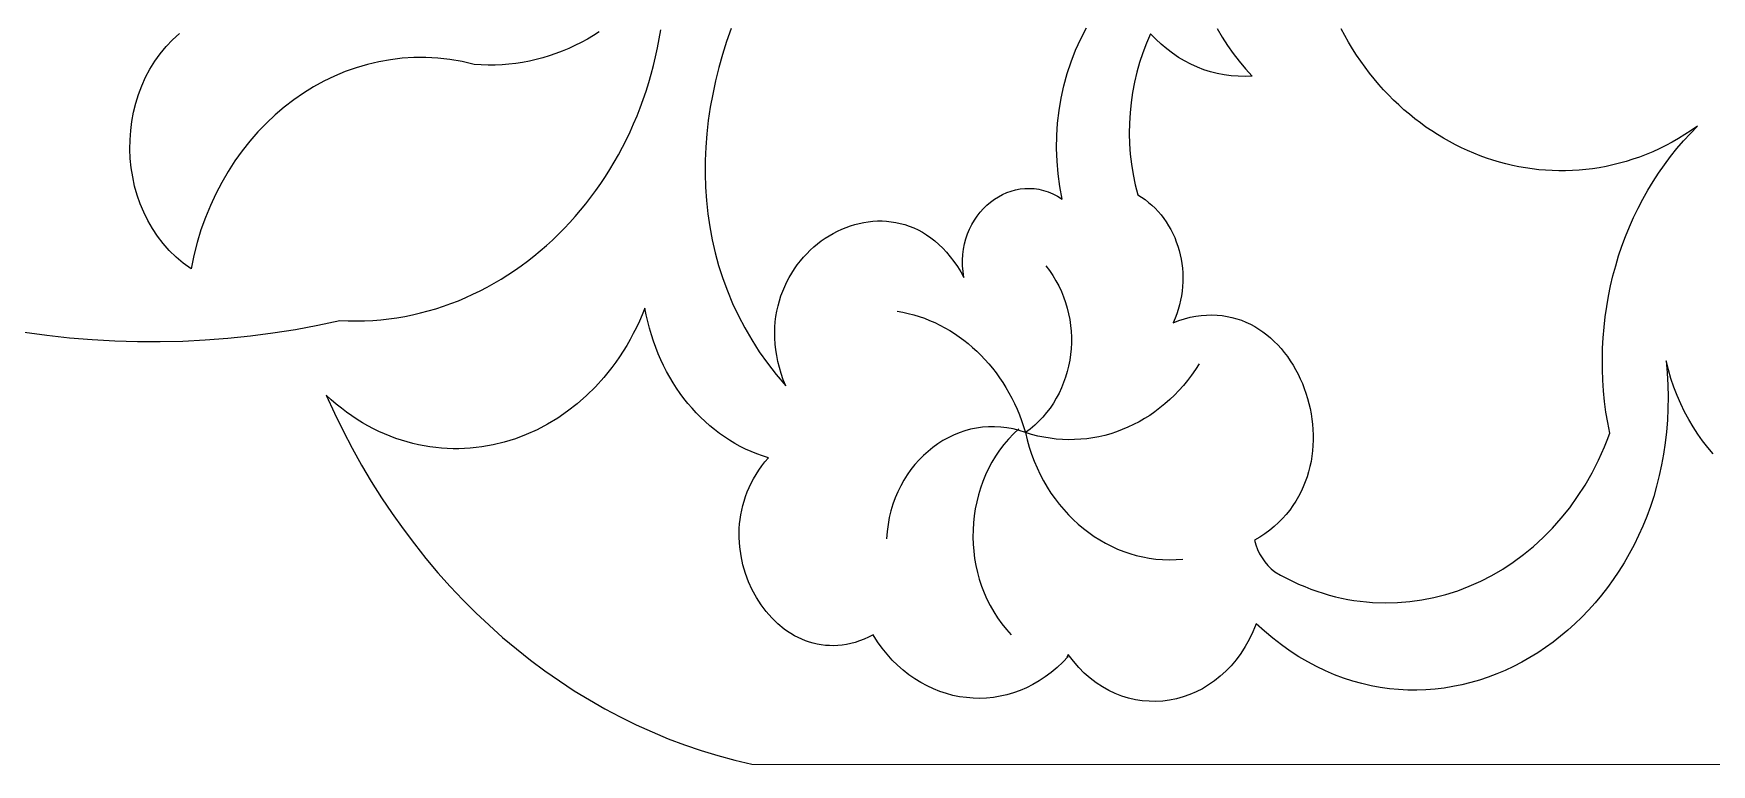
# Model space of a CAD drawing. Extents: x -555 to 555, y -555 to 555.
# Drawn here: x -149.6 to -80.5, y 365 to 395.1 of the extents above; entities that cross this region are included whole.
import ezdxf

# ---------------------------------------------------------------- set-up
doc = ezdxf.new("R2010")
doc.units = 0
doc.layers.add('LAYER_1', color=18, linetype='CONTINUOUS')
doc.layers.add('LAYER_2', color=140, linetype='CONTINUOUS')

msp = doc.modelspace()

# ---------------------------------------------------------------- linework, layer by layer
at = {"layer": 'LAYER_1'}
for points in [[(-149.988, 382.805), (-149.06, 382.679), (-148.129, 382.578), (-147.198, 382.501), (-146.265, 382.45), (-145.333, 382.422), (-144.4, 382.42), (-143.467, 382.442), (-142.536, 382.488), (-141.605, 382.559), (-140.677, 382.655), (-139.75, 382.775), (-138.826, 382.919), (-137.905, 383.089), (-136.988, 383.282), (-136.647, 383.269), (-136.308, 383.267), (-135.971, 383.274), (-135.636, 383.292), (-135.303, 383.319), (-134.972, 383.356), (-134.643, 383.402), (-134.317, 383.458), (-133.993, 383.523), (-133.672, 383.598), (-133.354, 383.681), (-133.039, 383.774), (-132.726, 383.875), (-132.417, 383.985), (-132.111, 384.104), (-131.809, 384.231), (-131.51, 384.366), (-131.214, 384.51), (-130.922, 384.662), (-130.635, 384.821), (-130.351, 384.989), (-130.071, 385.164), (-129.795, 385.347), (-129.524, 385.538), (-129.257, 385.736), (-128.995, 385.941), (-128.737, 386.154), (-128.484, 386.373), (-128.237, 386.599), (-127.994, 386.832), (-127.756, 387.072), (-127.524, 387.319), (-127.297, 387.571), (-127.075, 387.831), (-126.859, 388.096), (-126.649, 388.367), (-126.445, 388.645), (-126.247, 388.928), (-126.054, 389.217), (-125.868, 389.511), (-125.689, 389.811), (-125.516, 390.116), (-125.349, 390.427), (-125.189, 390.742), (-125.036, 391.063), (-124.89, 391.388), (-124.751, 391.719), (-124.619, 392.053), (-124.494, 392.393), (-124.377, 392.737), (-124.268, 393.085), (-124.166, 393.437), (-124.071, 393.793), (-123.985, 394.153), (-123.907, 394.517), (-123.836, 394.885), (-123.774, 395.256)], [(-126.304, 395.177), (-126.549, 395.022), (-126.797, 394.876), (-127.05, 394.739), (-127.306, 394.611), (-127.565, 394.492), (-127.828, 394.382), (-128.094, 394.281), (-128.363, 394.19), (-128.634, 394.109), (-128.908, 394.037), (-129.185, 393.974), (-129.463, 393.922), (-129.743, 393.879), (-130.026, 393.846), (-130.309, 393.823), (-130.594, 393.811), (-130.88, 393.809), (-131.168, 393.817), (-131.455, 393.836), (-131.957, 393.953), (-132.458, 394.039), (-132.956, 394.095), (-133.451, 394.122), (-133.943, 394.12), (-134.43, 394.09), (-134.911, 394.032), (-135.387, 393.948), (-135.856, 393.837), (-136.318, 393.7), (-136.772, 393.539), (-137.216, 393.352), (-137.652, 393.142), (-138.076, 392.909), (-138.49, 392.653), (-138.892, 392.374), (-139.282, 392.075), (-139.658, 391.754), (-140.02, 391.413), (-140.368, 391.053), (-140.7, 390.673), (-141.016, 390.275), (-141.315, 389.859), (-141.596, 389.426), (-141.86, 388.977), (-142.103, 388.511), (-142.328, 388.03), (-142.531, 387.534), (-142.714, 387.024), (-142.874, 386.5), (-143.011, 385.964), (-143.125, 385.415), (-143.445, 385.646), (-143.742, 385.897), (-144.018, 386.166), (-144.272, 386.453), (-144.505, 386.756), (-144.716, 387.073), (-144.905, 387.403), (-145.073, 387.745), (-145.219, 388.096), (-145.343, 388.457), (-145.446, 388.825), (-145.527, 389.199), (-145.587, 389.578), (-145.625, 389.96), (-145.641, 390.344), (-145.636, 390.728), (-145.609, 391.11), (-145.561, 391.491), (-145.49, 391.868), (-145.399, 392.239), (-145.286, 392.604), (-145.151, 392.96), (-144.994, 393.307), (-144.816, 393.644), (-144.617, 393.968), (-144.396, 394.278), (-144.153, 394.573), (-143.889, 394.852), (-143.603, 395.112)], [(-120.872, 395.32), (-121.058, 394.786), (-121.228, 394.248), (-121.38, 393.707), (-121.516, 393.163), (-121.633, 392.617), (-121.733, 392.069), (-121.814, 391.52), (-121.876, 390.971), (-121.919, 390.421), (-121.943, 389.872), (-121.947, 389.323), (-121.931, 388.776), (-121.894, 388.231), (-121.836, 387.687), (-121.757, 387.147), (-121.656, 386.61), (-121.533, 386.076), (-121.388, 385.547), (-121.22, 385.023), (-121.029, 384.504), (-120.814, 383.99), (-120.576, 383.483), (-120.313, 382.982), (-120.026, 382.489), (-119.714, 382.003), (-119.377, 381.526), (-119.014, 381.057), (-118.625, 380.597), (-118.725, 380.85), (-118.812, 381.101), (-118.886, 381.349), (-118.947, 381.595), (-118.996, 381.839), (-119.034, 382.08), (-119.059, 382.318), (-119.074, 382.553), (-119.077, 382.784), (-119.07, 383.012), (-119.053, 383.237), (-119.025, 383.458), (-118.988, 383.674), (-118.941, 383.887), (-118.885, 384.095), (-118.82, 384.298), (-118.747, 384.497), (-118.666, 384.691), (-118.576, 384.879), (-118.479, 385.063), (-118.375, 385.24), (-118.264, 385.412), (-118.146, 385.579), (-118.021, 385.739), (-117.891, 385.893), (-117.754, 386.04), (-117.612, 386.181), (-117.465, 386.316), (-117.313, 386.443), (-117.157, 386.563), (-116.996, 386.675), (-116.831, 386.781), (-116.663, 386.878), (-116.491, 386.967), (-116.317, 387.049), (-116.139, 387.122), (-115.959, 387.187), (-115.777, 387.243), (-115.593, 387.29), (-115.407, 387.328), (-115.221, 387.357), (-115.033, 387.377), (-114.845, 387.387), (-114.656, 387.387), (-114.467, 387.378), (-114.279, 387.358), (-114.091, 387.328), (-113.904, 387.287), (-113.719, 387.236), (-113.535, 387.174), (-113.352, 387.101), (-113.172, 387.016), (-112.994, 386.921), (-112.819, 386.813), (-112.647, 386.694), (-112.478, 386.563), (-112.313, 386.42), (-112.152, 386.264), (-111.995, 386.096), (-111.843, 385.915), (-111.696, 385.721), (-111.553, 385.514), (-111.416, 385.294), (-111.285, 385.061), (-111.32, 385.303), (-111.337, 385.542), (-111.339, 385.776), (-111.325, 386.005), (-111.297, 386.228), (-111.254, 386.445), (-111.198, 386.656), (-111.129, 386.859), (-111.047, 387.054), (-110.954, 387.242), (-110.85, 387.42), (-110.736, 387.59), (-110.611, 387.75), (-110.478, 387.899), (-110.336, 388.038), (-110.186, 388.166), (-110.029, 388.282), (-109.865, 388.386), (-109.696, 388.478), (-109.521, 388.556), (-109.341, 388.62), (-109.157, 388.671), (-108.97, 388.706), (-108.78, 388.727), (-108.587, 388.732), (-108.393, 388.72), (-108.198, 388.692), (-108.003, 388.647), (-107.808, 388.584), (-107.614, 388.503), (-107.422, 388.403), (-107.232, 388.284), (-107.33, 388.805), (-107.401, 389.329), (-107.446, 389.854), (-107.464, 390.378), (-107.455, 390.902), (-107.421, 391.423), (-107.361, 391.94), (-107.275, 392.452), (-107.164, 392.958), (-107.028, 393.456), (-106.867, 393.946), (-106.681, 394.425), (-106.471, 394.893), (-106.237, 395.349)], [(-100.848, 395.314), (-100.64, 394.962), (-100.419, 394.619), (-100.186, 394.286), (-99.94, 393.964), (-99.682, 393.653), (-99.412, 393.354), (-99.702, 393.341), (-99.991, 393.346), (-100.277, 393.367), (-100.562, 393.406), (-100.844, 393.461), (-101.122, 393.533), (-101.396, 393.62), (-101.665, 393.724), (-101.93, 393.843), (-102.189, 393.978), (-102.441, 394.128), (-102.687, 394.294), (-102.925, 394.473), (-103.156, 394.668), (-103.378, 394.877), (-103.591, 395.1), (-103.759, 394.712), (-103.91, 394.318), (-104.043, 393.917), (-104.158, 393.511), (-104.255, 393.099), (-104.334, 392.683), (-104.395, 392.264), (-104.438, 391.843), (-104.463, 391.419), (-104.47, 390.995), (-104.458, 390.57), (-104.428, 390.145), (-104.38, 389.722), (-104.313, 389.3), (-104.228, 388.882), (-104.124, 388.466), (-103.967, 388.37), (-103.817, 388.266), (-103.673, 388.154), (-103.535, 388.035), (-103.404, 387.91), (-103.279, 387.778), (-103.161, 387.64), (-103.05, 387.496), (-102.946, 387.347), (-102.849, 387.192), (-102.759, 387.033), (-102.676, 386.87), (-102.6, 386.702), (-102.532, 386.531), (-102.471, 386.356), (-102.417, 386.178), (-102.371, 385.998), (-102.333, 385.815), (-102.303, 385.63), (-102.281, 385.444), (-102.267, 385.256), (-102.26, 385.067), (-102.263, 384.878), (-102.273, 384.688), (-102.292, 384.498), (-102.319, 384.308), (-102.355, 384.12), (-102.399, 383.932), (-102.452, 383.745), (-102.514, 383.561), (-102.585, 383.378), (-102.665, 383.198), (-102.427, 383.286), (-102.192, 383.36), (-101.96, 383.419), (-101.731, 383.464), (-101.506, 383.495), (-101.285, 383.513), (-101.068, 383.518), (-100.854, 383.51), (-100.645, 383.49), (-100.44, 383.458), (-100.239, 383.415), (-100.042, 383.36), (-99.851, 383.295), (-99.664, 383.219), (-99.482, 383.134), (-99.304, 383.038), (-99.133, 382.933), (-98.966, 382.82), (-98.805, 382.697), (-98.649, 382.567), (-98.499, 382.428), (-98.355, 382.282), (-98.216, 382.129), (-98.084, 381.97), (-97.958, 381.803), (-97.839, 381.631), (-97.725, 381.453), (-97.619, 381.27), (-97.519, 381.082), (-97.426, 380.89), (-97.34, 380.693), (-97.262, 380.492), (-97.19, 380.288), (-97.126, 380.081), (-97.07, 379.871), (-97.021, 379.658), (-96.98, 379.444), (-96.947, 379.228), (-96.922, 379.011), (-96.905, 378.793), (-96.897, 378.574), (-96.897, 378.355), (-96.905, 378.136), (-96.923, 377.918), (-96.949, 377.701), (-96.984, 377.485), (-97.029, 377.271), (-97.082, 377.059), (-97.146, 376.849), (-97.218, 376.642), (-97.301, 376.438), (-97.393, 376.238), (-97.495, 376.041), (-97.607, 375.849), (-97.73, 375.661), (-97.862, 375.478), (-98.006, 375.301), (-98.159, 375.129), (-98.324, 374.963), (-98.499, 374.804), (-98.686, 374.652), (-98.884, 374.506), (-99.092, 374.368), (-99.313, 374.238), (-99.257, 374.043), (-99.186, 373.855), (-99.101, 373.676), (-99.002, 373.506), (-98.89, 373.346), (-98.765, 373.198), (-98.628, 373.063), (-98.479, 372.941), (-98.235, 372.801), (-97.989, 372.669), (-97.742, 372.546), (-97.494, 372.431), (-97.244, 372.324), (-96.993, 372.225), (-96.741, 372.134), (-96.488, 372.051), (-96.234, 371.976), (-95.979, 371.909), (-95.724, 371.85), (-95.469, 371.799), (-95.213, 371.756), (-94.957, 371.72), (-94.701, 371.692), (-94.446, 371.672), (-93.935, 371.653), (-93.425, 371.665), (-92.919, 371.706), (-92.416, 371.776), (-91.918, 371.875), (-91.426, 372.001), (-90.941, 372.156), (-90.463, 372.338), (-89.994, 372.547), (-89.534, 372.783), (-89.086, 373.045), (-88.649, 373.332), (-88.224, 373.645), (-87.814, 373.983), (-87.418, 374.346), (-87.037, 374.732), (-86.674, 375.142), (-86.327, 375.576), (-86, 376.032), (-85.692, 376.511), (-85.404, 377.012), (-85.138, 377.535), (-84.895, 378.079), (-84.782, 378.359), (-84.675, 378.644), (-84.76, 379.08), (-84.831, 379.518), (-84.888, 379.956), (-84.931, 380.394), (-84.961, 380.832), (-84.978, 381.27), (-84.981, 381.706), (-84.972, 382.142), (-84.949, 382.576), (-84.913, 383.008), (-84.864, 383.438), (-84.803, 383.865), (-84.729, 384.289), (-84.643, 384.71), (-84.544, 385.127), (-84.432, 385.54), (-84.309, 385.948), (-84.173, 386.352), (-84.026, 386.75), (-83.866, 387.143), (-83.695, 387.53), (-83.512, 387.91), (-83.317, 388.284), (-83.111, 388.651), (-82.893, 389.01), (-82.664, 389.362), (-82.424, 389.706), (-82.173, 390.041), (-81.911, 390.367), (-81.638, 390.684), (-81.354, 390.992), (-81.06, 391.29), (-81.318, 391.112), (-81.578, 390.943), (-81.84, 390.784), (-82.104, 390.634), (-82.371, 390.494), (-82.639, 390.362), (-82.908, 390.24), (-83.179, 390.127), (-83.452, 390.022), (-83.725, 389.927), (-84, 389.841), (-84.275, 389.763), (-84.552, 389.694), (-84.829, 389.634), (-85.106, 389.583), (-85.384, 389.54), (-85.662, 389.505), (-85.94, 389.48), (-86.217, 389.462), (-86.495, 389.453), (-86.772, 389.453), (-87.049, 389.46), (-87.325, 389.476), (-87.6, 389.5), (-87.874, 389.532), (-88.147, 389.572), (-88.419, 389.62), (-88.689, 389.676), (-88.958, 389.74), (-89.225, 389.811), (-89.49, 389.891), (-89.754, 389.978), (-90.015, 390.072), (-90.274, 390.175), (-90.531, 390.284), (-90.785, 390.402), (-91.036, 390.526), (-91.284, 390.658), (-91.53, 390.797), (-91.772, 390.944), (-92.011, 391.098), (-92.247, 391.258), (-92.479, 391.426), (-92.707, 391.601), (-92.932, 391.783), (-93.153, 391.971), (-93.369, 392.167), (-93.581, 392.369), (-93.789, 392.578), (-93.992, 392.794), (-94.191, 393.016), (-94.384, 393.245), (-94.573, 393.48), (-94.756, 393.721), (-94.935, 393.969), (-95.107, 394.224), (-95.275, 394.484), (-95.436, 394.751), (-95.592, 395.024), (-95.741, 395.303)], [(-80.418, 377.791), (-80.639, 378.054), (-80.851, 378.327), (-81.053, 378.612), (-81.244, 378.908), (-81.425, 379.215), (-81.595, 379.531), (-81.753, 379.858), (-81.899, 380.194), (-82.033, 380.539), (-82.154, 380.893), (-82.262, 381.256), (-82.357, 381.628), (-82.312, 381.125), (-82.284, 380.629), (-82.273, 380.138), (-82.278, 379.655), (-82.299, 379.177), (-82.336, 378.707), (-82.388, 378.243), (-82.456, 377.787), (-82.538, 377.338), (-82.634, 376.897), (-82.744, 376.464), (-82.867, 376.039), (-83.004, 375.622), (-83.154, 375.214), (-83.316, 374.815), (-83.491, 374.425), (-83.677, 374.044), (-83.874, 373.673), (-84.083, 373.311), (-84.303, 372.96), (-84.532, 372.619), (-84.772, 372.288), (-85.022, 371.967), (-85.281, 371.658), (-85.549, 371.36), (-85.825, 371.073), (-86.11, 370.797), (-86.403, 370.534), (-86.703, 370.282), (-87.01, 370.043), (-87.325, 369.816), (-87.645, 369.602), (-87.972, 369.4), (-88.305, 369.212), (-88.644, 369.037), (-88.987, 368.876), (-89.335, 368.729), (-89.688, 368.595), (-90.044, 368.476), (-90.405, 368.372), (-90.768, 368.282), (-91.135, 368.207), (-91.504, 368.147), (-91.875, 368.103), (-92.249, 368.074), (-92.624, 368.061), (-93, 368.064), (-93.377, 368.084), (-93.755, 368.12), (-94.133, 368.172), (-94.51, 368.242), (-94.888, 368.329), (-95.264, 368.433), (-95.639, 368.555), (-96.012, 368.695), (-96.383, 368.853), (-96.753, 369.03), (-97.119, 369.225), (-97.483, 369.438), (-97.843, 369.671), (-98.199, 369.923), (-98.551, 370.195), (-98.899, 370.486), (-99.242, 370.797), (-99.378, 370.464), (-99.53, 370.149), (-99.697, 369.852), (-99.877, 369.572), (-100.071, 369.31), (-100.276, 369.066), (-100.493, 368.84), (-100.721, 368.632), (-100.958, 368.443), (-101.203, 368.273), (-101.456, 368.121), (-101.716, 367.988), (-101.982, 367.875), (-102.253, 367.78), (-102.529, 367.705), (-102.807, 367.649), (-103.088, 367.613), (-103.37, 367.597), (-103.653, 367.6), (-103.936, 367.624), (-104.218, 367.668), (-104.497, 367.732), (-104.774, 367.816), (-105.047, 367.922), (-105.315, 368.048), (-105.577, 368.195), (-105.833, 368.363), (-106.082, 368.552), (-106.323, 368.763), (-106.554, 368.995), (-106.775, 369.249), (-106.985, 369.525), (-107.04, 369.425), (-107.042, 369.414), (-107.035, 369.413), (-106.988, 369.446), (-107.212, 369.209), (-107.445, 368.991), (-107.685, 368.789), (-107.931, 368.606), (-108.183, 368.44), (-108.441, 368.291), (-108.704, 368.16), (-108.971, 368.046), (-109.241, 367.95), (-109.515, 367.87), (-109.791, 367.808), (-110.068, 367.763), (-110.347, 367.735), (-110.626, 367.723), (-110.905, 367.729), (-111.183, 367.751), (-111.46, 367.79), (-111.735, 367.846), (-112.007, 367.918), (-112.276, 368.006), (-112.542, 368.112), (-112.802, 368.233), (-113.058, 368.371), (-113.308, 368.525), (-113.551, 368.695), (-113.788, 368.881), (-114.017, 369.084), (-114.238, 369.302), (-114.45, 369.536), (-114.653, 369.786), (-114.845, 370.052), (-115.027, 370.333), (-115.212, 370.24), (-115.396, 370.159), (-115.58, 370.089), (-115.761, 370.03), (-115.942, 369.982), (-116.122, 369.944), (-116.299, 369.917), (-116.475, 369.9), (-116.65, 369.892), (-116.822, 369.894), (-116.992, 369.905), (-117.16, 369.926), (-117.326, 369.955), (-117.489, 369.993), (-117.649, 370.039), (-117.807, 370.094), (-117.962, 370.156), (-118.113, 370.226), (-118.262, 370.303), (-118.407, 370.388), (-118.548, 370.479), (-118.686, 370.578), (-118.951, 370.793), (-119.199, 371.033), (-119.43, 371.295), (-119.642, 371.577), (-119.834, 371.878), (-120.006, 372.195), (-120.157, 372.526), (-120.284, 372.87), (-120.387, 373.225), (-120.465, 373.589), (-120.516, 373.96), (-120.541, 374.336), (-120.536, 374.714), (-120.523, 374.905), (-120.502, 375.095), (-120.474, 375.285), (-120.437, 375.474), (-120.393, 375.663), (-120.34, 375.851), (-120.28, 376.038), (-120.211, 376.224), (-120.133, 376.408), (-120.047, 376.591), (-119.952, 376.771), (-119.847, 376.949), (-119.734, 377.124), (-119.612, 377.297), (-119.48, 377.466), (-119.339, 377.633), (-119.579, 377.708), (-119.816, 377.793), (-120.049, 377.888), (-120.278, 377.991), (-120.503, 378.103), (-120.723, 378.224), (-120.939, 378.354), (-121.15, 378.492), (-121.356, 378.638), (-121.557, 378.791), (-121.754, 378.953), (-121.944, 379.122), (-122.13, 379.299), (-122.31, 379.483), (-122.484, 379.673), (-122.653, 379.871), (-122.815, 380.075), (-122.971, 380.285), (-123.121, 380.502), (-123.264, 380.725), (-123.401, 380.953), (-123.531, 381.187), (-123.654, 381.427), (-123.77, 381.672), (-123.879, 381.921), (-123.98, 382.176), (-124.074, 382.435), (-124.16, 382.699), (-124.238, 382.967), (-124.309, 383.24), (-124.371, 383.516), (-124.425, 383.795), (-124.535, 383.524), (-124.652, 383.259), (-124.774, 382.999), (-124.903, 382.746), (-125.036, 382.499), (-125.175, 382.257), (-125.32, 382.022), (-125.469, 381.794), (-125.624, 381.571), (-125.783, 381.355), (-125.947, 381.145), (-126.115, 380.941), (-126.465, 380.553), (-126.832, 380.192), (-127.214, 379.856), (-127.61, 379.548), (-128.018, 379.266), (-128.439, 379.012), (-128.87, 378.785), (-129.311, 378.586), (-129.76, 378.416), (-130.217, 378.275), (-130.679, 378.163), (-131.147, 378.08), (-131.382, 378.05), (-131.618, 378.027), (-131.854, 378.012), (-132.091, 378.004), (-132.329, 378.004), (-132.566, 378.012), (-132.804, 378.027), (-133.042, 378.05), (-133.279, 378.081), (-133.516, 378.12), (-133.753, 378.166), (-133.989, 378.221), (-134.224, 378.283), (-134.458, 378.354), (-134.691, 378.432), (-134.923, 378.519), (-135.154, 378.614), (-135.382, 378.717), (-135.61, 378.828), (-135.835, 378.947), (-136.059, 379.075), (-136.28, 379.211), (-136.499, 379.356), (-136.716, 379.508), (-136.931, 379.67), (-137.142, 379.84), (-137.351, 380.018), (-137.557, 380.205), (-137.218, 379.465), (-136.862, 378.739), (-136.49, 378.028), (-136.101, 377.332), (-135.696, 376.65), (-135.276, 375.984), (-134.84, 375.334), (-134.389, 374.7), (-133.924, 374.082), (-133.444, 373.48), (-132.951, 372.896), (-132.445, 372.328), (-131.925, 371.778), (-131.392, 371.246), (-130.847, 370.731), (-130.29, 370.235), (-129.721, 369.757), (-129.141, 369.298), (-128.55, 368.858), (-127.948, 368.438), (-127.336, 368.037), (-126.714, 367.656), (-126.082, 367.296), (-125.441, 366.956), (-124.791, 366.636), (-124.133, 366.338), (-123.467, 366.061), (-122.793, 365.806), (-122.111, 365.573), (-121.422, 365.362), (-120.727, 365.173), (-120.025, 365.008), (-5.125, 365)]]:
    msp.add_lwpolyline(points, dxfattribs=at)
at = {"layer": 'LAYER_2'}
for points in [[(-107.914, 385.539), (-107.76, 385.341), (-107.619, 385.136), (-107.49, 384.925), (-107.373, 384.709), (-107.268, 384.488), (-107.175, 384.262), (-107.094, 384.032), (-107.025, 383.8), (-106.968, 383.564), (-106.922, 383.326), (-106.888, 383.087), (-106.866, 382.847), (-106.855, 382.606), (-106.856, 382.365), (-106.868, 382.125), (-106.891, 381.886), (-106.925, 381.648), (-106.971, 381.413), (-107.028, 381.181), (-107.096, 380.952), (-107.175, 380.727), (-107.264, 380.507), (-107.365, 380.291), (-107.476, 380.082), (-107.599, 379.878), (-107.731, 379.681), (-107.875, 379.491), (-108.028, 379.31), (-108.193, 379.136), (-108.367, 378.972), (-108.552, 378.817), (-108.747, 378.672)], [(-114.034, 383.674), (-113.804, 383.632), (-113.576, 383.581), (-113.352, 383.522), (-113.13, 383.454), (-112.911, 383.377), (-112.695, 383.292), (-112.483, 383.199), (-112.274, 383.098), (-112.069, 382.99), (-111.868, 382.873), (-111.671, 382.749), (-111.479, 382.618), (-111.29, 382.479), (-111.106, 382.334), (-110.927, 382.181), (-110.752, 382.022), (-110.583, 381.856), (-110.419, 381.683), (-110.26, 381.504), (-110.106, 381.319), (-109.958, 381.128), (-109.816, 380.931), (-109.68, 380.729), (-109.55, 380.521), (-109.426, 380.307), (-109.308, 380.088), (-109.197, 379.864), (-109.093, 379.635), (-108.996, 379.401), (-108.906, 379.163), (-108.823, 378.919), (-108.747, 378.672)], [(-101.588, 381.508), (-101.741, 381.27), (-101.901, 381.041), (-102.069, 380.821), (-102.243, 380.609), (-102.423, 380.406), (-102.61, 380.213), (-102.802, 380.028), (-103.001, 379.852), (-103.205, 379.686), (-103.413, 379.529), (-103.627, 379.381), (-103.845, 379.244), (-104.068, 379.116), (-104.294, 378.997), (-104.525, 378.889), (-104.759, 378.791), (-104.996, 378.702), (-105.235, 378.624), (-105.478, 378.557), (-105.723, 378.5), (-105.97, 378.453), (-106.219, 378.418), (-106.469, 378.393), (-106.721, 378.379), (-106.974, 378.376), (-107.227, 378.384), (-107.481, 378.403), (-107.735, 378.434), (-107.989, 378.476), (-108.242, 378.529), (-108.495, 378.595), (-108.747, 378.672)], [(-108.747, 378.672), (-109.003, 378.755), (-109.259, 378.821), (-109.514, 378.868), (-109.768, 378.899), (-110.021, 378.912), (-110.272, 378.909), (-110.521, 378.89), (-110.766, 378.855), (-111.008, 378.805), (-111.247, 378.74), (-111.48, 378.66), (-111.709, 378.566), (-111.933, 378.459), (-112.15, 378.338), (-112.361, 378.203), (-112.565, 378.057), (-112.762, 377.897), (-112.95, 377.726), (-113.13, 377.544), (-113.302, 377.35), (-113.463, 377.146), (-113.615, 376.931), (-113.756, 376.706), (-113.887, 376.472), (-114.005, 376.229), (-114.112, 375.976), (-114.207, 375.715), (-114.288, 375.447), (-114.356, 375.17), (-114.41, 374.886), (-114.449, 374.595), (-114.474, 374.298)], [(-109.022, 378.826), (-109.239, 378.62), (-109.444, 378.405), (-109.635, 378.179), (-109.813, 377.945), (-109.977, 377.702), (-110.129, 377.451), (-110.267, 377.193), (-110.392, 376.929), (-110.503, 376.658), (-110.601, 376.383), (-110.686, 376.103), (-110.757, 375.819), (-110.815, 375.532), (-110.859, 375.243), (-110.89, 374.951), (-110.908, 374.659), (-110.912, 374.365), (-110.902, 374.072), (-110.879, 373.779), (-110.842, 373.488), (-110.791, 373.199), (-110.727, 372.912), (-110.65, 372.629), (-110.558, 372.349), (-110.453, 372.074), (-110.334, 371.805), (-110.201, 371.541), (-110.055, 371.284), (-109.894, 371.033), (-109.72, 370.791), (-109.532, 370.558), (-109.33, 370.333)], [(-108.747, 378.672), (-108.674, 378.366), (-108.589, 378.067), (-108.492, 377.775), (-108.385, 377.49), (-108.267, 377.213), (-108.139, 376.943), (-108.001, 376.68), (-107.853, 376.426), (-107.696, 376.181), (-107.53, 375.944), (-107.355, 375.716), (-107.172, 375.497), (-106.98, 375.288), (-106.782, 375.089), (-106.575, 374.899), (-106.362, 374.72), (-106.142, 374.551), (-105.916, 374.393), (-105.684, 374.246), (-105.445, 374.11), (-105.202, 373.986), (-104.953, 373.874), (-104.7, 373.773), (-104.442, 373.685), (-104.18, 373.61), (-103.914, 373.548), (-103.645, 373.498), (-103.373, 373.462), (-103.097, 373.44), (-102.82, 373.431), (-102.54, 373.437), (-102.258, 373.457)]]:
    msp.add_lwpolyline(points, dxfattribs=at)

doc.saveas('drawing.dxf')
